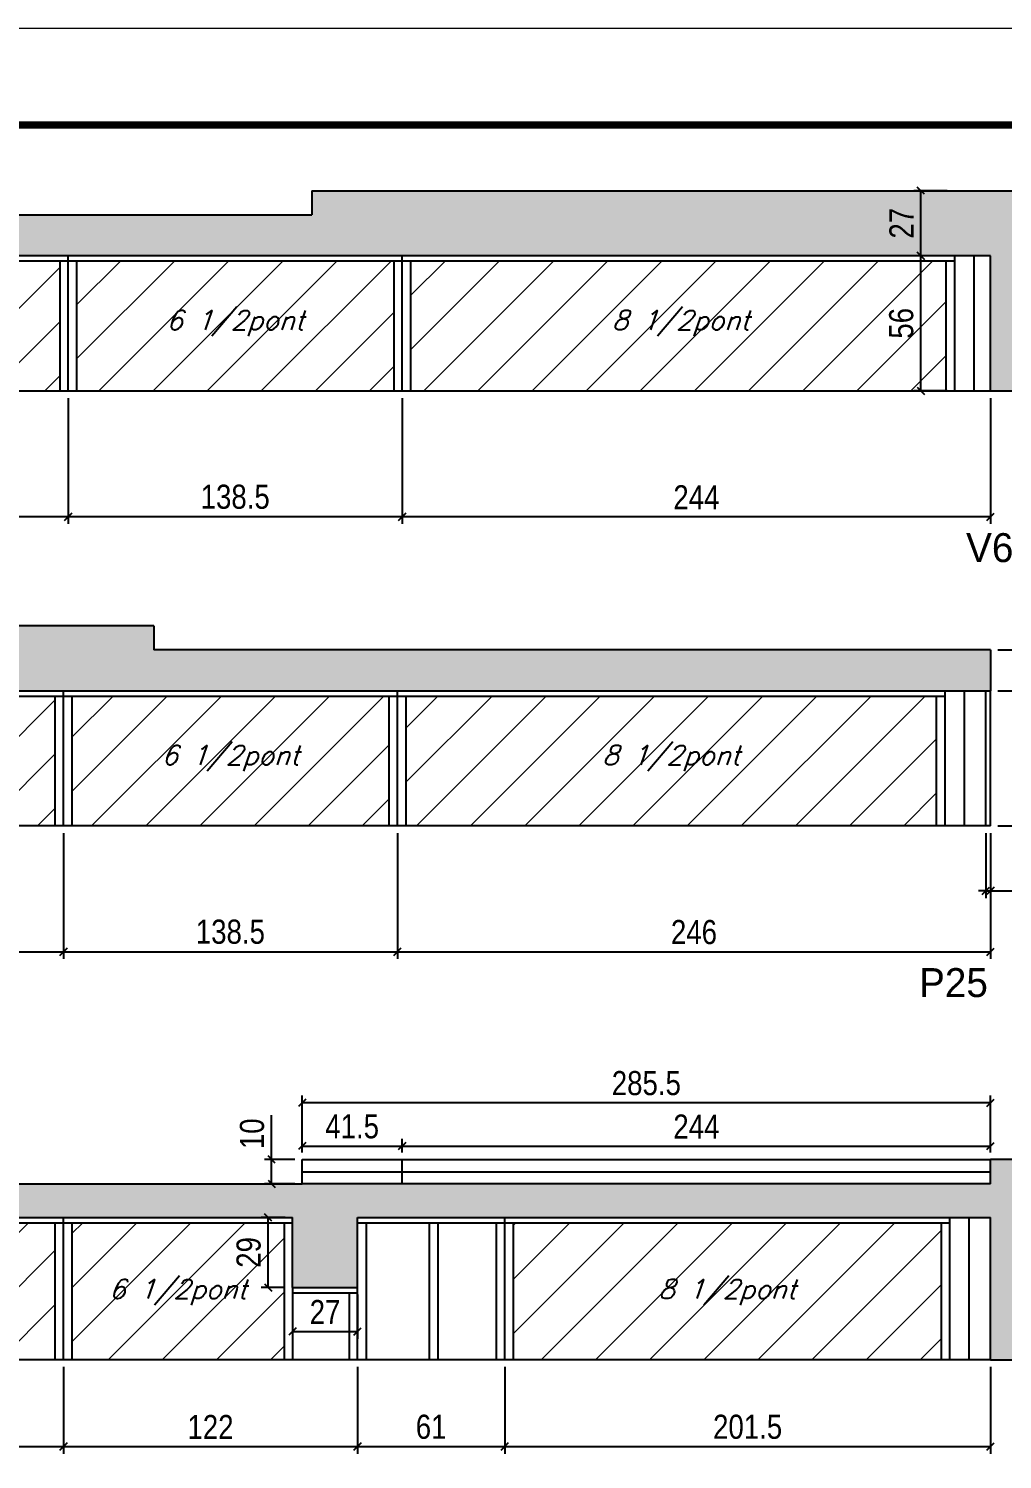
# Model space of a CAD drawing. Extents: x 13154 to 22413, y 1253 to 30260.
# Drawn here: x 17037 to 17441, y 22384 to 22978 of the extents above; entities that cross this region are included whole.
import ezdxf

# ---------------------------------------------------------------- set-up
doc = ezdxf.new("R2010")
doc.units = 0
doc.linetypes.add('DASHED', pattern=[0.75, 0.5, -0.25])
for name, color, linetype in [('5', 5, 'Continuous'), ('COTA', 241, 'Continuous'), ('Painéis', 200, 'Continuous'), ('SARR_2.2x10', 60, 'Continuous'), ('SARR_2.2x7', 40, 'Continuous'), ('SARR_3.5x7', 81, 'Continuous'), ('texto', 7, 'Continuous')]:
    doc.layers.add(name, color=color, linetype=linetype)
for name, color, linetype, lineweight in [('Folhas', 255, 'Continuous', 9), ('Hachura', 251, 'Continuous', 9), ('SARRAFO DE PRESSAO', 251, 'DASHED', 9)]:
    doc.layers.add(name, color=color, linetype=linetype, lineweight=lineweight)
doc.styles.add('COTA TECNICA', font='techl___.ttf', dxfattribs={"height": 10})
doc.styles.add('Romans', font='romans.shx')
doc.styles.add('ROMAS860', font='ROMAS860.SHX')
doc.dimstyles.new('PAINEL', dxfattribs={"dimtxt": 10, "dimasz": 3, "dimexe": 3, "dimexo": 3, "dimgap": 3, "dimtad": 1, "dimdec": 1, "dimzin": 12, "dimdsep": 46, "dimtxsty": 'COTA TECNICA', "dimblk1": 'OBLIQUE', "dimblk2": 'OBLIQUE', "dimsah": 1, "dimcen": 0.9, "dimclrd": 4, "dimclre": 4, "dimclrt": 240, "dimadec": 1, "dimazin": 3, "dimtfac": 1, "dimtdec": 1, "dimtmove": 0, "dimatfit": 3, "dimfxl": 1, "dimtolj": 1, "dimtzin": 12, "dimarcsym": 0})

# ---------------------------------------------------------------- blocks, each defined once
blk = doc.blocks.new('9999999999')
at = {"layer": 'Folhas'}
blk.add_lwpolyline([(98138.98, 34190.21), (99623.98, 34190.21), (99623.98, 35240.21), (98138.98, 35240.21)], close=True, dxfattribs=at)
at = {"layer": 'Folhas', "color": 30, "const_width": 3}
blk.add_lwpolyline([(98213.98, 34230.21), (99583.98, 34230.21), (99583.98, 35200.21), (98213.98, 35200.21)], close=True, dxfattribs=at)
blk = doc.blocks.new('_Oblique')
at = {"color": 0, "linetype": 'ByBlock', "lineweight": -2}
blk.add_line((-0.5, -0.5), (0.5, 0.5), dxfattribs=at)
blk = doc.blocks.new('*D636')
at = {"layer": 'COTA', "color": 4, "linetype": 'ByBlock', "lineweight": -2, "transparency": 16777216}
for p, q in [((16807.58, 22824.5), (16807.58, 22772.26)), ((17053.58, 22824.5), (17053.58, 22772.26)), ((17053.58, 22775.26), (16807.58, 22775.26))]:
    blk.add_line(p, q, dxfattribs=at)
at = {"layer": 'Defpoints', "color": 0, "linetype": 'ByBlock', "transparency": 16777216}
for p in [(16807.58, 22827.5), (17053.58, 22827.5), (16807.58, 22775.26)]:
    blk.add_point(p, dxfattribs=at)
at = {"layer": 'COTA', "color": 4, "linetype": 'ByBlock', "lineweight": -2, "transparency": 16777216, "xscale": 3, "yscale": 3, "zscale": 3, "rotation": 180}
blk.add_blockref('_Oblique', (16807.58, 22775.26), dxfattribs=at)
at = {"layer": 'COTA', "color": 4, "linetype": 'ByBlock', "lineweight": -2, "transparency": 16777216, "xscale": 3, "yscale": 3, "zscale": 3}
blk.add_blockref('_Oblique', (17053.58, 22775.26), dxfattribs=at)
at = {"layer": 'COTA', "color": 240, "linetype": 'ByBlock', "transparency": 16777216, "insert": (16930.58, 22783.36), "char_height": 10, "attachment_point": 5, "style": 'COTA TECNICA'}
blk.add_mtext('\\A1;246', dxfattribs=at)
blk = doc.blocks.new('*D638')
at = {"layer": 'COTA', "color": 4, "lineweight": -2, "transparency": 16777216}
for p, q in [((17192.08, 22824.5), (17192.08, 22772.26)), ((17436.08, 22824.5), (17436.08, 22772.26)), ((17436.08, 22775.26), (17192.08, 22775.26))]:
    blk.add_line(p, q, dxfattribs=at)
at = {"layer": 'Defpoints', "color": 0, "transparency": 16777216}
for p in [(17192.08, 22827.5), (17436.08, 22827.5), (17192.08, 22775.26)]:
    blk.add_point(p, dxfattribs=at)
at = {"layer": 'COTA', "color": 4, "lineweight": -2, "transparency": 16777216, "xscale": 3, "yscale": 3, "zscale": 3, "rotation": 180}
blk.add_blockref('_Oblique', (17192.08, 22775.26), dxfattribs=at)
at = {"layer": 'COTA', "color": 4, "lineweight": -2, "transparency": 16777216, "xscale": 3, "yscale": 3, "zscale": 3}
blk.add_blockref('_Oblique', (17436.08, 22775.26), dxfattribs=at)
at = {"layer": 'COTA', "color": 240, "transparency": 16777216, "insert": (17314.08, 22783.33), "char_height": 10, "attachment_point": 5, "style": 'COTA TECNICA'}
blk.add_mtext('\\A1;244', dxfattribs=at)
blk = doc.blocks.new('*D639')
at = {"layer": 'COTA', "color": 4, "lineweight": -2, "transparency": 16777216}
for p, q in [((17053.58, 22824.5), (17053.58, 22772.26)), ((17192.08, 22824.5), (17192.08, 22772.26)), ((17192.08, 22775.26), (17053.58, 22775.26))]:
    blk.add_line(p, q, dxfattribs=at)
at = {"layer": 'Defpoints', "color": 0, "transparency": 16777216}
for p in [(17053.58, 22827.5), (17192.08, 22827.5), (17053.58, 22775.26)]:
    blk.add_point(p, dxfattribs=at)
at = {"layer": 'COTA', "color": 4, "lineweight": -2, "transparency": 16777216, "xscale": 3, "yscale": 3, "zscale": 3, "rotation": 180}
blk.add_blockref('_Oblique', (17053.58, 22775.26), dxfattribs=at)
at = {"layer": 'COTA', "color": 4, "lineweight": -2, "transparency": 16777216, "xscale": 3, "yscale": 3, "zscale": 3}
blk.add_blockref('_Oblique', (17192.08, 22775.26), dxfattribs=at)
at = {"layer": 'COTA', "color": 240, "transparency": 16777216, "insert": (17122.83, 22783.5), "char_height": 10, "attachment_point": 5, "style": 'COTA TECNICA'}
blk.add_mtext('\\A1;138.5', dxfattribs=at)
blk = doc.blocks.new('*D946')
at = {"layer": 'COTA', "color": 4, "lineweight": -2, "transparency": 16777216}
for p, q in [((17418.08, 22883.5), (17404.19, 22883.5)), ((17407.19, 22827.5), (17407.19, 22883.5)), ((17418.08, 22827.5), (17404.19, 22827.5))]:
    blk.add_line(p, q, dxfattribs=at)
at = {"layer": 'Defpoints', "color": 0, "transparency": 16777216}
for p in [(17407.19, 22883.5), (17421.08, 22883.5), (17421.08, 22827.5)]:
    blk.add_point(p, dxfattribs=at)
at = {"layer": 'COTA', "color": 4, "lineweight": -2, "transparency": 16777216, "xscale": 3, "yscale": 3, "zscale": 3}
for p, rotation in [((17407.19, 22883.5), 90), ((17407.19, 22827.5), 270)]:
    blk.add_blockref('_Oblique', p, dxfattribs=dict(at, rotation=rotation))
at = {"layer": 'COTA', "color": 240, "transparency": 16777216, "insert": (17399.08, 22855.5), "char_height": 10, "attachment_point": 5, "rotation": 90, "style": 'COTA TECNICA'}
blk.add_mtext('\\A1;56', dxfattribs=at)
blk = doc.blocks.new('*D947')
at = {"layer": 'COTA', "color": 4, "lineweight": -2, "transparency": 16777216}
for p, q in [((17418.08, 22910.5), (17404.19, 22910.5)), ((17407.19, 22883.5), (17407.19, 22910.5)), ((17418.08, 22883.5), (17404.19, 22883.5))]:
    blk.add_line(p, q, dxfattribs=at)
at = {"layer": 'Defpoints', "color": 0, "transparency": 16777216}
for p in [(17407.19, 22910.5), (17421.08, 22910.5), (17421.08, 22883.5)]:
    blk.add_point(p, dxfattribs=at)
at = {"layer": 'COTA', "color": 4, "lineweight": -2, "transparency": 16777216, "xscale": 3, "yscale": 3, "zscale": 3}
for p, rotation in [((17407.19, 22910.5), 90), ((17407.19, 22883.5), 270)]:
    blk.add_blockref('_Oblique', p, dxfattribs=dict(at, rotation=rotation))
at = {"layer": 'COTA', "color": 240, "transparency": 16777216, "insert": (17399.12, 22897), "char_height": 10, "attachment_point": 5, "rotation": 90, "style": 'COTA TECNICA'}
blk.add_mtext('\\A1;27', dxfattribs=at)
blk = doc.blocks.new('*D948')
at = {"layer": 'COTA', "color": 4, "linetype": 'ByBlock', "lineweight": -2, "transparency": 16777216}
for p, q in [((17190.08, 22644.08), (17190.08, 22591.85)), ((17436.08, 22644.08), (17436.08, 22591.85)), ((17190.08, 22594.85), (17436.08, 22594.85))]:
    blk.add_line(p, q, dxfattribs=at)
at = {"layer": 'Defpoints', "color": 0, "linetype": 'ByBlock', "transparency": 16777216}
for p in [(17190.08, 22647.08), (17436.08, 22647.08), (17436.08, 22594.85)]:
    blk.add_point(p, dxfattribs=at)
at = {"layer": 'COTA', "color": 4, "linetype": 'ByBlock', "lineweight": -2, "transparency": 16777216, "xscale": 3, "yscale": 3, "zscale": 3, "rotation": 180}
blk.add_blockref('_Oblique', (17190.08, 22594.85), dxfattribs=at)
at = {"layer": 'COTA', "color": 4, "linetype": 'ByBlock', "lineweight": -2, "transparency": 16777216, "xscale": 3, "yscale": 3, "zscale": 3}
blk.add_blockref('_Oblique', (17436.08, 22594.85), dxfattribs=at)
at = {"layer": 'COTA', "color": 240, "linetype": 'ByBlock', "transparency": 16777216, "insert": (17313.08, 22602.95), "char_height": 10, "attachment_point": 5, "style": 'COTA TECNICA'}
blk.add_mtext('\\A1;246', dxfattribs=at)
blk = doc.blocks.new('*D949')
at = {"layer": 'COTA', "color": 4, "lineweight": -2, "transparency": 16777216}
for p, q in [((17434.08, 22644.08), (17434.08, 22617.09)), ((17436.08, 22644.08), (17436.08, 22617.09)), ((17434.08, 22620.09), (17431.08, 22620.09)), ((17434.08, 22620.09), (17436.08, 22620.09)), ((17436.08, 22620.09), (17454.2, 22620.09))]:
    blk.add_line(p, q, dxfattribs=at)
at = {"layer": 'Defpoints', "color": 0, "transparency": 16777216}
for p in [(17434.08, 22647.08), (17436.08, 22647.08), (17436.08, 22620.09)]:
    blk.add_point(p, dxfattribs=at)
at = {"layer": 'COTA', "color": 4, "lineweight": -2, "transparency": 16777216, "xscale": 3, "yscale": 3, "zscale": 3}
blk.add_blockref('_Oblique', (17434.08, 22620.09), dxfattribs=at)
at = {"layer": 'COTA', "color": 4, "lineweight": -2, "transparency": 16777216, "xscale": 3, "yscale": 3, "zscale": 3, "rotation": 180}
blk.add_blockref('_Oblique', (17436.08, 22620.09), dxfattribs=at)
at = {"layer": 'COTA', "color": 240, "transparency": 16777216, "insert": (17448.14, 22628.09), "char_height": 10, "attachment_point": 5, "style": 'COTA TECNICA'}
blk.add_mtext('\\A1;2', dxfattribs=at)
blk = doc.blocks.new('*D950')
at = {"layer": 'COTA', "color": 4, "lineweight": -2, "transparency": 16777216}
for p, q in [((16807.58, 22644.08), (16807.58, 22591.85)), ((17051.58, 22644.08), (17051.58, 22591.85)), ((16807.58, 22594.85), (17051.58, 22594.85))]:
    blk.add_line(p, q, dxfattribs=at)
at = {"layer": 'Defpoints', "color": 0, "transparency": 16777216}
for p in [(16807.58, 22647.08), (17051.58, 22647.08), (17051.58, 22594.85)]:
    blk.add_point(p, dxfattribs=at)
at = {"layer": 'COTA', "color": 4, "lineweight": -2, "transparency": 16777216, "xscale": 3, "yscale": 3, "zscale": 3, "rotation": 180}
blk.add_blockref('_Oblique', (16807.58, 22594.85), dxfattribs=at)
at = {"layer": 'COTA', "color": 4, "lineweight": -2, "transparency": 16777216, "xscale": 3, "yscale": 3, "zscale": 3}
blk.add_blockref('_Oblique', (17051.58, 22594.85), dxfattribs=at)
at = {"layer": 'COTA', "color": 240, "transparency": 16777216, "insert": (16929.58, 22602.92), "char_height": 10, "attachment_point": 5, "style": 'COTA TECNICA'}
blk.add_mtext('\\A1;244', dxfattribs=at)
blk = doc.blocks.new('*D951')
at = {"layer": 'COTA', "color": 4, "lineweight": -2, "transparency": 16777216}
for p, q in [((17051.58, 22644.08), (17051.58, 22591.85)), ((17190.08, 22644.08), (17190.08, 22591.85)), ((17051.58, 22594.85), (17190.08, 22594.85))]:
    blk.add_line(p, q, dxfattribs=at)
at = {"layer": 'Defpoints', "color": 0, "transparency": 16777216}
for p in [(17051.58, 22647.08), (17190.08, 22647.08), (17190.08, 22594.85)]:
    blk.add_point(p, dxfattribs=at)
at = {"layer": 'COTA', "color": 4, "lineweight": -2, "transparency": 16777216, "xscale": 3, "yscale": 3, "zscale": 3, "rotation": 180}
blk.add_blockref('_Oblique', (17051.58, 22594.85), dxfattribs=at)
at = {"layer": 'COTA', "color": 4, "lineweight": -2, "transparency": 16777216, "xscale": 3, "yscale": 3, "zscale": 3}
blk.add_blockref('_Oblique', (17190.08, 22594.85), dxfattribs=at)
at = {"layer": 'COTA', "color": 240, "transparency": 16777216, "insert": (17120.83, 22603.09), "char_height": 10, "attachment_point": 5, "style": 'COTA TECNICA'}
blk.add_mtext('\\A1;138.5', dxfattribs=at)
blk = doc.blocks.new('*D954')
at = {"layer": 'COTA', "color": 4, "lineweight": -2, "transparency": 16777216}
for p, q in [((17439.08, 22720.08), (17474.19, 22720.08)), ((17471.19, 22703.08), (17471.19, 22720.08)), ((17439.08, 22703.08), (17474.19, 22703.08))]:
    blk.add_line(p, q, dxfattribs=at)
at = {"layer": 'Defpoints', "color": 0, "transparency": 16777216}
for p in [(17436.08, 22720.08), (17471.19, 22720.08), (17436.08, 22703.08)]:
    blk.add_point(p, dxfattribs=at)
at = {"layer": 'COTA', "color": 4, "lineweight": -2, "transparency": 16777216, "xscale": 3, "yscale": 3, "zscale": 3}
for p, rotation in [((17471.19, 22720.08), 90), ((17471.19, 22703.08), 270)]:
    blk.add_blockref('_Oblique', p, dxfattribs=dict(at, rotation=rotation))
at = {"layer": 'COTA', "color": 240, "transparency": 16777216, "insert": (17463.12, 22711.58), "char_height": 10, "attachment_point": 5, "rotation": 90, "style": 'COTA TECNICA'}
blk.add_mtext('\\A1;17', dxfattribs=at)
blk = doc.blocks.new('*D955')
at = {"layer": 'COTA', "color": 4, "lineweight": -2, "transparency": 16777216}
for p, q in [((17439.08, 22703.08), (17474.19, 22703.08)), ((17471.19, 22703.08), (17471.19, 22647.08)), ((17439.08, 22647.08), (17474.19, 22647.08))]:
    blk.add_line(p, q, dxfattribs=at)
at = {"layer": 'Defpoints', "color": 0, "transparency": 16777216}
for p in [(17436.08, 22703.08), (17436.08, 22647.08), (17471.19, 22647.08)]:
    blk.add_point(p, dxfattribs=at)
at = {"layer": 'COTA', "color": 4, "lineweight": -2, "transparency": 16777216, "xscale": 3, "yscale": 3, "zscale": 3}
for p, rotation in [((17471.19, 22703.08), 90), ((17471.19, 22647.08), 270)]:
    blk.add_blockref('_Oblique', p, dxfattribs=dict(at, rotation=rotation))
at = {"layer": 'COTA', "color": 240, "transparency": 16777216, "insert": (17463.08, 22675.08), "char_height": 10, "attachment_point": 5, "rotation": 90, "style": 'COTA TECNICA'}
blk.add_mtext('\\A1;56', dxfattribs=at)
blk = doc.blocks.new('*D956')
at = {"layer": 'COTA', "color": 4, "lineweight": -2, "transparency": 16777216}
for p, q in [((17439.08, 22720.08), (17502.62, 22720.08)), ((17499.62, 22647.08), (17499.62, 22720.08)), ((17439.08, 22647.08), (17502.62, 22647.08))]:
    blk.add_line(p, q, dxfattribs=at)
at = {"layer": 'Defpoints', "color": 0, "transparency": 16777216}
for p in [(17436.08, 22720.08), (17499.62, 22720.08), (17436.08, 22647.08)]:
    blk.add_point(p, dxfattribs=at)
at = {"layer": 'COTA', "color": 4, "lineweight": -2, "transparency": 16777216, "xscale": 3, "yscale": 3, "zscale": 3}
for p, rotation in [((17499.62, 22720.08), 90), ((17499.62, 22647.08), 270)]:
    blk.add_blockref('_Oblique', p, dxfattribs=dict(at, rotation=rotation))
at = {"layer": 'COTA', "color": 240, "transparency": 16777216, "insert": (17491.4, 22683.58), "char_height": 10, "attachment_point": 5, "rotation": 90, "style": 'COTA TECNICA'}
blk.add_mtext('\\A1;73', dxfattribs=at)
blk = doc.blocks.new('*D961')
at = {"layer": 'COTA', "color": 4, "linetype": 'ByBlock', "lineweight": -2, "transparency": 16777216}
for p, q in [((17234.58, 22422.63), (17234.58, 22386.66)), ((17436.08, 22422.63), (17436.08, 22386.66)), ((17234.58, 22389.66), (17436.08, 22389.66))]:
    blk.add_line(p, q, dxfattribs=at)
at = {"layer": 'Defpoints', "color": 0, "linetype": 'ByBlock', "transparency": 16777216}
for p in [(17234.58, 22425.63), (17436.08, 22425.63), (17436.08, 22389.66)]:
    blk.add_point(p, dxfattribs=at)
at = {"layer": 'COTA', "color": 4, "linetype": 'ByBlock', "lineweight": -2, "transparency": 16777216, "xscale": 3, "yscale": 3, "zscale": 3, "rotation": 180}
blk.add_blockref('_Oblique', (17234.58, 22389.66), dxfattribs=at)
at = {"layer": 'COTA', "color": 4, "linetype": 'ByBlock', "lineweight": -2, "transparency": 16777216, "xscale": 3, "yscale": 3, "zscale": 3}
blk.add_blockref('_Oblique', (17436.08, 22389.66), dxfattribs=at)
at = {"layer": 'COTA', "color": 240, "linetype": 'ByBlock', "transparency": 16777216, "insert": (17335.33, 22397.76), "char_height": 10, "attachment_point": 5, "style": 'COTA TECNICA'}
blk.add_mtext('\\A1;201.5', dxfattribs=at)
blk = doc.blocks.new('*D963')
at = {"layer": 'COTA', "color": 4, "lineweight": -2, "transparency": 16777216}
for p, q in [((16807.58, 22422.63), (16807.58, 22386.66)), ((17051.58, 22422.63), (17051.58, 22386.66)), ((16807.58, 22389.66), (17051.58, 22389.66))]:
    blk.add_line(p, q, dxfattribs=at)
at = {"layer": 'Defpoints', "color": 0, "transparency": 16777216}
for p in [(16807.58, 22425.63), (17051.58, 22425.63), (17051.58, 22389.66)]:
    blk.add_point(p, dxfattribs=at)
at = {"layer": 'COTA', "color": 4, "lineweight": -2, "transparency": 16777216, "xscale": 3, "yscale": 3, "zscale": 3, "rotation": 180}
blk.add_blockref('_Oblique', (16807.58, 22389.66), dxfattribs=at)
at = {"layer": 'COTA', "color": 4, "lineweight": -2, "transparency": 16777216, "xscale": 3, "yscale": 3, "zscale": 3}
blk.add_blockref('_Oblique', (17051.58, 22389.66), dxfattribs=at)
at = {"layer": 'COTA', "color": 240, "transparency": 16777216, "insert": (16929.58, 22397.73), "char_height": 10, "attachment_point": 5, "style": 'COTA TECNICA'}
blk.add_mtext('\\A1;244', dxfattribs=at)
blk = doc.blocks.new('*D964')
at = {"layer": 'COTA', "color": 4, "lineweight": -2, "transparency": 16777216}
for p, q in [((17051.58, 22422.63), (17051.58, 22386.66)), ((17173.58, 22422.63), (17173.58, 22386.66)), ((17051.58, 22389.66), (17173.58, 22389.66))]:
    blk.add_line(p, q, dxfattribs=at)
at = {"layer": 'Defpoints', "color": 0, "transparency": 16777216}
for p in [(17051.58, 22425.63), (17173.58, 22425.63), (17173.58, 22389.66)]:
    blk.add_point(p, dxfattribs=at)
at = {"layer": 'COTA', "color": 4, "lineweight": -2, "transparency": 16777216, "xscale": 3, "yscale": 3, "zscale": 3, "rotation": 180}
blk.add_blockref('_Oblique', (17051.58, 22389.66), dxfattribs=at)
at = {"layer": 'COTA', "color": 4, "lineweight": -2, "transparency": 16777216, "xscale": 3, "yscale": 3, "zscale": 3}
blk.add_blockref('_Oblique', (17173.58, 22389.66), dxfattribs=at)
at = {"layer": 'COTA', "color": 240, "transparency": 16777216, "insert": (17112.58, 22397.71), "char_height": 10, "attachment_point": 5, "style": 'COTA TECNICA'}
blk.add_mtext('\\A1;122', dxfattribs=at)
blk = doc.blocks.new('*D966')
at = {"layer": 'COTA', "color": 4, "lineweight": -2, "transparency": 16777216}
for p, q in [((17173.58, 22422.63), (17173.58, 22386.66)), ((17234.58, 22422.63), (17234.58, 22386.66)), ((17173.58, 22389.66), (17234.58, 22389.66))]:
    blk.add_line(p, q, dxfattribs=at)
at = {"layer": 'Defpoints', "color": 0, "transparency": 16777216}
for p in [(17173.58, 22425.63), (17234.58, 22425.63), (17234.58, 22389.66)]:
    blk.add_point(p, dxfattribs=at)
at = {"layer": 'COTA', "color": 4, "lineweight": -2, "transparency": 16777216, "xscale": 3, "yscale": 3, "zscale": 3, "rotation": 180}
blk.add_blockref('_Oblique', (17173.58, 22389.66), dxfattribs=at)
at = {"layer": 'COTA', "color": 4, "lineweight": -2, "transparency": 16777216, "xscale": 3, "yscale": 3, "zscale": 3}
blk.add_blockref('_Oblique', (17234.58, 22389.66), dxfattribs=at)
at = {"layer": 'COTA', "color": 240, "transparency": 16777216, "insert": (17204.08, 22397.76), "char_height": 10, "attachment_point": 5, "style": 'COTA TECNICA'}
blk.add_mtext('\\A1;61', dxfattribs=at)
blk = doc.blocks.new('*D967')
at = {"layer": 'COTA', "color": 4, "lineweight": -2, "transparency": 16777216}
for p, q in [((17150.58, 22511.63), (17150.58, 22535.17)), ((17436.08, 22511.63), (17436.08, 22535.17)), ((17436.08, 22532.17), (17150.58, 22532.17))]:
    blk.add_line(p, q, dxfattribs=at)
at = {"layer": 'Defpoints', "color": 0, "transparency": 16777216}
for p in [(17150.58, 22532.17), (17150.58, 22508.63), (17436.08, 22508.63)]:
    blk.add_point(p, dxfattribs=at)
at = {"layer": 'COTA', "color": 4, "lineweight": -2, "transparency": 16777216, "xscale": 3, "yscale": 3, "zscale": 3, "rotation": 180}
blk.add_blockref('_Oblique', (17150.58, 22532.17), dxfattribs=at)
at = {"layer": 'COTA', "color": 4, "lineweight": -2, "transparency": 16777216, "xscale": 3, "yscale": 3, "zscale": 3}
blk.add_blockref('_Oblique', (17436.08, 22532.17), dxfattribs=at)
at = {"layer": 'COTA', "color": 240, "transparency": 16777216, "insert": (17293.33, 22540.3), "char_height": 10, "attachment_point": 5, "style": 'COTA TECNICA'}
blk.add_mtext('\\A1;285.5', dxfattribs=at)
blk = doc.blocks.new('*D968')
at = {"layer": 'COTA', "color": 4, "lineweight": -2, "transparency": 16777216}
for p, q in [((17150.58, 22511.63), (17150.58, 22517.27)), ((17192.08, 22511.63), (17192.08, 22517.27)), ((17150.58, 22514.27), (17192.08, 22514.27))]:
    blk.add_line(p, q, dxfattribs=at)
at = {"layer": 'Defpoints', "color": 0, "transparency": 16777216}
for p in [(17192.08, 22514.27), (17150.58, 22508.63), (17192.08, 22508.63)]:
    blk.add_point(p, dxfattribs=at)
at = {"layer": 'COTA', "color": 4, "lineweight": -2, "transparency": 16777216, "xscale": 3, "yscale": 3, "zscale": 3, "rotation": 180}
blk.add_blockref('_Oblique', (17150.58, 22514.27), dxfattribs=at)
at = {"layer": 'COTA', "color": 4, "lineweight": -2, "transparency": 16777216, "xscale": 3, "yscale": 3, "zscale": 3}
blk.add_blockref('_Oblique', (17192.08, 22514.27), dxfattribs=at)
at = {"layer": 'COTA', "color": 240, "transparency": 16777216, "insert": (17171.33, 22522.38), "char_height": 10, "attachment_point": 5, "style": 'COTA TECNICA'}
blk.add_mtext('\\A1;41.5', dxfattribs=at)
blk = doc.blocks.new('*D969')
at = {"layer": 'COTA', "color": 4, "lineweight": -2, "transparency": 16777216}
for p, q in [((17192.08, 22511.63), (17192.08, 22517.27)), ((17436.08, 22511.63), (17436.08, 22517.27)), ((17192.08, 22514.27), (17436.08, 22514.27))]:
    blk.add_line(p, q, dxfattribs=at)
at = {"layer": 'Defpoints', "color": 0, "transparency": 16777216}
for p in [(17436.08, 22514.27), (17192.08, 22508.63), (17436.08, 22508.63)]:
    blk.add_point(p, dxfattribs=at)
at = {"layer": 'COTA', "color": 4, "lineweight": -2, "transparency": 16777216, "xscale": 3, "yscale": 3, "zscale": 3, "rotation": 180}
blk.add_blockref('_Oblique', (17192.08, 22514.27), dxfattribs=at)
at = {"layer": 'COTA', "color": 4, "lineweight": -2, "transparency": 16777216, "xscale": 3, "yscale": 3, "zscale": 3}
blk.add_blockref('_Oblique', (17436.08, 22514.27), dxfattribs=at)
at = {"layer": 'COTA', "color": 240, "transparency": 16777216, "insert": (17314.08, 22522.34), "char_height": 10, "attachment_point": 5, "style": 'COTA TECNICA'}
blk.add_mtext('\\A1;244', dxfattribs=at)
blk = doc.blocks.new('*D970')
at = {"layer": 'COTA', "color": 4, "lineweight": -2, "transparency": 16777216}
for p, q in [((17143.58, 22484.63), (17133.53, 22484.63)), ((17136.53, 22455.63), (17136.53, 22484.63)), ((17143.58, 22455.63), (17133.53, 22455.63))]:
    blk.add_line(p, q, dxfattribs=at)
at = {"layer": 'Defpoints', "color": 0, "transparency": 16777216}
for p in [(17136.53, 22484.63), (17146.58, 22484.63), (17146.58, 22455.63)]:
    blk.add_point(p, dxfattribs=at)
at = {"layer": 'COTA', "color": 4, "lineweight": -2, "transparency": 16777216, "xscale": 3, "yscale": 3, "zscale": 3}
for p, rotation in [((17136.53, 22484.63), 90), ((17136.53, 22455.63), 270)]:
    blk.add_blockref('_Oblique', p, dxfattribs=dict(at, rotation=rotation))
at = {"layer": 'COTA', "color": 240, "transparency": 16777216, "insert": (17128.44, 22470.13), "char_height": 10, "attachment_point": 5, "rotation": 90, "style": 'COTA TECNICA'}
blk.add_mtext('\\A1;29', dxfattribs=at)
blk = doc.blocks.new('*D971')
at = {"layer": 'COTA', "color": 4, "lineweight": -2, "transparency": 16777216}
for p, q in [((17146.58, 22452.63), (17146.58, 22434.34)), ((17173.58, 22452.63), (17173.58, 22434.34)), ((17146.58, 22437.34), (17173.58, 22437.34))]:
    blk.add_line(p, q, dxfattribs=at)
at = {"layer": 'Defpoints', "color": 0, "transparency": 16777216}
for p in [(17146.58, 22455.63), (17173.58, 22455.63), (17173.58, 22437.34)]:
    blk.add_point(p, dxfattribs=at)
at = {"layer": 'COTA', "color": 4, "lineweight": -2, "transparency": 16777216, "xscale": 3, "yscale": 3, "zscale": 3, "rotation": 180}
blk.add_blockref('_Oblique', (17146.58, 22437.34), dxfattribs=at)
at = {"layer": 'COTA', "color": 4, "lineweight": -2, "transparency": 16777216, "xscale": 3, "yscale": 3, "zscale": 3}
blk.add_blockref('_Oblique', (17173.58, 22437.34), dxfattribs=at)
at = {"layer": 'COTA', "color": 240, "transparency": 16777216, "insert": (17160.08, 22445.41), "char_height": 10, "attachment_point": 5, "style": 'COTA TECNICA'}
blk.add_mtext('\\A1;27', dxfattribs=at)
blk = doc.blocks.new('*D980')
at = {"layer": 'COTA', "color": 4, "lineweight": -2, "transparency": 16777216}
for p, q in [((17137.95, 22508.63), (17137.95, 22527.06)), ((17147.58, 22508.63), (17134.95, 22508.63)), ((17137.95, 22498.63), (17137.95, 22508.63)), ((17147.58, 22498.63), (17134.95, 22498.63))]:
    blk.add_line(p, q, dxfattribs=at)
at = {"layer": 'Defpoints', "color": 0, "transparency": 16777216}
for p in [(17137.95, 22508.63), (17150.58, 22508.63), (17150.58, 22498.63)]:
    blk.add_point(p, dxfattribs=at)
at = {"layer": 'COTA', "color": 4, "lineweight": -2, "transparency": 16777216, "xscale": 3, "yscale": 3, "zscale": 3}
for p, rotation in [((17137.95, 22508.63), 90), ((17137.95, 22498.63), 270)]:
    blk.add_blockref('_Oblique', p, dxfattribs=dict(at, rotation=rotation))
at = {"layer": 'COTA', "color": 240, "transparency": 16777216, "insert": (17129.85, 22519.35), "char_height": 10, "attachment_point": 5, "rotation": 90, "style": 'COTA TECNICA'}
blk.add_mtext('\\A1;10', dxfattribs=at)

msp = doc.modelspace()

# ---------------------------------------------------------------- hatches: boundary and pattern name
at = {"layer": 'COTA'}
h = msp.add_hatch(dxfattribs=at)
h.set_pattern_fill('AR-CONC', color=256, scale=0.03)
h.set_pattern_definition([(50, (0, 13.8262), (5.4655401, -0.4781726), [0.5715, -6.2865]), (355, (0, 13.826), (-1.0573026, 5.7317054), [0.4572, -5.0292175]), (100.451445, (0.4555, 13.7864), (4.4082374, 5.2535326), [0.4857003, -5.3427073]), (46.1842, (0, 15.35), (8.1323712, -1.2612698), [0.85725, -9.42975]), (96.635558, (0.678, 15.245), (7.122124, 7.4227837), [0.7285507, -8.0140682]), (351.18415, (0, 15.35), (7.122124, 7.4227837), [0.685799, -7.543792]), (21, (0.762, 14.9692), (4.54843174, -3.06795595), [0.5715, -6.2865]), (326, (0.762, 14.969), (1.8540609, 5.525639), [0.4572, -5.0292]), (71.451445, (1.141, 14.7136), (6.4024926, 2.4576831), [0.4857003, -5.3426981]), (37.5, (0, 13.8262), (0.0926581, 2.53665117), [0, -4.96824, 0, -5.1054, 0, -5.04825]), (7.5, (0, 13.8262), (2.00458988, 3.00541724), [0, -2.91084, 0, -4.85394, 0, -1.92405]), (327.5, (-1.6993, 13.8262), (4.06771786, -0.17186232), [0, -1.905, 0, -5.9436, 0, -7.8867]), (317.5, (-2.4613, 13.8262), (4.44387544, 0.76279473), [0, -2.4765, 0, -3.94716, 0, -5.6007])])
h.paths.add_polyline_path([(17466.08, 22896.5), (17624.08, 22896.5), (17624.08, 22910.5), (17154.58, 22910.5), (17154.58, 22900.5), (16807.58, 22900.5), (16807.58, 22883.5), (17436.08, 22883.5), (17436.08, 22827.5), (17466.08, 22827.5)])
h = msp.add_hatch(dxfattribs=at)
h.set_pattern_fill('AR-CONC', color=256, scale=0.03)
h.set_pattern_definition([(50, (0, 38.486), (5.4655401, -0.4781726), [0.5715, -6.2865]), (355, (0, 38.486), (-1.0573026, 5.7317054), [0.4572, -5.0292175]), (100.451445, (0.4555, 38.4464), (4.4082374, 5.2535326), [0.4857003, -5.3427073]), (46.1842, (0, 40.01), (8.1323712, -1.2612698), [0.85725, -9.42975]), (96.635558, (0.678, 39.905), (7.122124, 7.4227837), [0.7285507, -8.0140682]), (351.18415, (0, 40.01), (7.122124, 7.4227837), [0.685799, -7.543792]), (21, (0.762, 39.629), (4.54843174, -3.06795595), [0.5715, -6.2865]), (326, (0.762, 39.629), (1.8540609, 5.525639), [0.4572, -5.0292]), (71.451445, (1.141, 39.3735), (6.4024926, 2.4576831), [0.4857003, -5.3426981]), (37.5, (0, 38.4862), (0.0926581, 2.53665117), [0, -4.96824, 0, -5.1054, 0, -5.04825]), (7.5, (0, 38.4862), (2.00458988, 3.00541724), [0, -2.91084, 0, -4.85394, 0, -1.92405]), (327.5, (-1.6993, 38.4862), (4.06771786, -0.17186232), [0, -1.905, 0, -5.9436, 0, -7.8867]), (317.5, (-2.4613, 38.4862), (4.44387544, 0.76279473), [0, -2.4765, 0, -3.94716, 0, -5.6007])])
h.paths.add_polyline_path([(17436.08, 22703.08), (17436.08, 22720.08), (17089.08, 22720.08), (17089.08, 22730.08), (16807.58, 22730.08), (16807.58, 22703.08)])
h = msp.add_hatch(dxfattribs=at)
h.set_pattern_fill('AR-CONC', color=256, scale=0.03)
h.set_pattern_definition([(50, (0, 26.2434), (5.4655401, -0.4781726), [0.5715, -6.2865]), (355, (0, 26.2434), (-1.0573026, 5.7317054), [0.4572, -5.0292175]), (100.451445, (0.4555, 26.2036), (4.4082374, 5.2535326), [0.4857003, -5.3427073]), (46.1842, (0, 27.7674), (8.1323712, -1.2612698), [0.85725, -9.42975]), (96.635558, (0.678, 27.662), (7.122124, 7.4227837), [0.7285507, -8.0140682]), (351.18415, (0, 27.767), (7.122124, 7.4227837), [0.685799, -7.543792]), (21, (0.762, 27.3864), (4.54843174, -3.06795595), [0.5715, -6.2865]), (326, (0.762, 27.3864), (1.8540609, 5.525639), [0.4572, -5.0292]), (71.451445, (1.141, 27.131), (6.4024926, 2.4576831), [0.4857003, -5.3426981]), (37.5, (0, 26.2434), (0.0926581, 2.53665117), [0, -4.96824, 0, -5.1054, 0, -5.04825]), (7.5, (0, 26.2434), (2.00458988, 3.00541724), [0, -2.91084, 0, -4.85394, 0, -1.92405]), (327.5, (-1.6993, 26.2434), (4.06771786, -0.17186232), [0, -1.905, 0, -5.9436, 0, -7.8867]), (317.5, (-2.4613, 26.2434), (4.44387544, 0.76279473), [0, -2.4765, 0, -3.94716, 0, -5.6007])])
h.paths.add_polyline_path([(17436.08, 22425.63), (17466.08, 22425.63), (17466.08, 22508.63), (17436.08, 22508.63), (17436.08, 22498.63), (17150.58, 22498.63), (16807.58, 22498.63), (16807.58, 22484.63), (17146.58, 22484.63), (17146.58, 22455.63), (17173.58, 22455.63), (17173.58, 22484.63), (17436.08, 22484.63)])
at = {"layer": 'Hachura', "linetype": 'ByBlock'}
h = msp.add_hatch(dxfattribs=at)
h.set_pattern_fill('ANSI31', color=256, scale=5)
h.set_pattern_definition([(45, (0, 13.826), (-11.22532, 11.22532), [])])
h.paths.add_polyline_path([(17050.08, 22827.5), (17050.08, 22881.3), (16830.08, 22881.3), (16830.08, 22827.5)])
h.paths.add_polyline_path([(17188.58, 22827.5), (17188.58, 22881.3), (17057.08, 22881.3), (17057.08, 22827.5)])
h.paths.add_polyline_path([(17417.58, 22827.5), (17417.58, 22881.3), (17195.58, 22881.3), (17195.58, 22827.5)])
h = msp.add_hatch(dxfattribs=at)
h.set_pattern_fill('ANSI31', color=256, scale=5)
h.set_pattern_definition([(45, (0, 38.486), (-11.22532, 11.22532), [])])
h.paths.add_polyline_path([(17048.08, 22647.08), (17048.08, 22700.88), (16826.08, 22700.88), (16826.08, 22647.08)])
h.paths.add_polyline_path([(17055.08, 22700.88), (17055.08, 22647.08), (17186.58, 22647.08), (17186.58, 22700.88)])
h.paths.add_polyline_path([(17413.58, 22647.08), (17413.58, 22700.88), (17193.58, 22700.88), (17193.58, 22647.08)])
h = msp.add_hatch(dxfattribs=at)
h.set_pattern_fill('ANSI31', color=256, scale=5)
h.set_pattern_definition([(45, (0, -10.22), (-11.22532, 11.22532), [])])
h.paths.add_polyline_path([(17048.08, 22425.63), (17048.08, 22482.43), (16826.08, 22482.43), (16826.08, 22425.63)])
h.paths.add_polyline_path([(17143.08, 22425.63), (17143.08, 22482.43), (17055.08, 22482.43), (17055.08, 22425.63)])
h.paths.add_polyline_path([(17415.58, 22425.63), (17415.58, 22482.43), (17238.08, 22482.43), (17238.08, 22425.63)])

# ---------------------------------------------------------------- linework, layer by layer
at = {"layer": 'COTA', "linetype": 'ByBlock'}
for p, q in [((17154.58, 22910.5), (17624.08, 22910.5)), ((16807.58, 22900.5), (17154.58, 22900.5)), ((17436.08, 22720.08), (17089.08, 22720.08))]:
    msp.add_line(p, q, dxfattribs=at)
at = {"layer": 'COTA'}
for p, q in [((17154.58, 22910.5), (17154.58, 22900.5)), ((17436.08, 22827.5), (17466.08, 22827.5)), ((17089.08, 22730.08), (16807.58, 22730.08)), ((17089.08, 22730.08), (17089.08, 22720.08)), ((17436.08, 22720.08), (17436.08, 22703.08)), ((17466.08, 22508.63), (17436.08, 22508.63)), ((16807.58, 22498.63), (17150.58, 22498.63)), ((17146.58, 22455.63), (17146.58, 22425.63)), ((17436.08, 22425.63), (17466.08, 22425.63))]:
    msp.add_line(p, q, dxfattribs=at)
at = {"layer": 'Painéis', "linetype": 'Continuous'}
for p, q in [((17436.08, 22883.5), (16807.58, 22883.5)), ((17053.58, 22827.5), (17053.58, 22883.5)), ((17192.08, 22827.5), (17192.08, 22883.5)), ((17436.08, 22827.5), (17436.08, 22883.5)), ((16807.58, 22827.5), (17436.08, 22827.5)), ((16807.58, 22703.08), (17436.08, 22703.08)), ((17051.58, 22647.08), (17051.58, 22703.08)), ((17190.08, 22647.08), (17190.08, 22703.08)), ((17434.08, 22647.08), (17434.08, 22703.08)), ((17436.08, 22647.08), (17436.08, 22703.08)), ((17436.08, 22647.08), (16807.58, 22647.08)), ((17150.58, 22498.63), (17150.58, 22508.63)), ((17150.58, 22508.63), (17436.08, 22508.63)), ((17192.08, 22498.63), (17192.08, 22508.63)), ((17436.08, 22498.63), (17436.08, 22508.63)), ((17436.08, 22498.63), (17150.58, 22498.63)), ((16807.58, 22484.63), (17146.58, 22484.63)), ((17051.58, 22425.63), (17051.58, 22484.63)), ((17146.58, 22455.63), (17146.58, 22484.63)), ((17173.58, 22425.63), (17173.58, 22484.63)), ((17173.58, 22484.63), (17436.08, 22484.63)), ((17234.58, 22425.63), (17234.58, 22484.63)), ((17436.08, 22425.63), (17436.08, 22484.63)), ((17146.58, 22455.63), (17173.58, 22455.63)), ((17436.08, 22425.63), (16807.58, 22425.63))]:
    msp.add_line(p, q, dxfattribs=at)
at = {"layer": 'SARR_2.2x10', "linetype": 'Continuous'}
msp.add_line((17150.58, 22503.63), (17436.08, 22503.63), dxfattribs=at)
at = {"layer": 'SARR_2.2x7', "linetype": 'Continuous'}
for p, q in [((17429.08, 22883.5), (17429.08, 22827.5)), ((17053.58, 22881.3), (16826.58, 22881.3)), ((17192.08, 22881.3), (17053.58, 22881.3)), ((17421.08, 22881.3), (17192.08, 22881.3)), ((16822.58, 22700.88), (17051.58, 22700.88)), ((17051.58, 22700.88), (17190.08, 22700.88)), ((17190.08, 22700.88), (17417.08, 22700.88)), ((17425.08, 22703.08), (17425.08, 22647.08)), ((16822.58, 22482.43), (17051.58, 22482.43)), ((17051.58, 22482.43), (17146.58, 22482.43)), ((17173.58, 22482.43), (17234.58, 22482.43)), ((17234.58, 22482.43), (17419.08, 22482.43)), ((17427.08, 22484.63), (17427.08, 22425.63)), ((17146.58, 22453.43), (17173.58, 22453.43))]:
    msp.add_line(p, q, dxfattribs=at)
at = {"layer": 'SARR_3.5x7'}
for p, q in [((17421.08, 22883.5), (17421.08, 22827.5)), ((17050.08, 22881.3), (17050.08, 22827.5)), ((17057.08, 22881.3), (17057.08, 22827.5)), ((17188.58, 22881.3), (17188.58, 22827.5)), ((17195.58, 22881.3), (17195.58, 22827.5)), ((17417.58, 22881.3), (17417.58, 22827.5)), ((17048.08, 22700.88), (17048.08, 22647.08)), ((17055.08, 22700.88), (17055.08, 22647.08)), ((17186.58, 22700.88), (17186.58, 22647.08)), ((17193.58, 22700.88), (17193.58, 22647.08)), ((17413.58, 22700.88), (17413.58, 22647.08)), ((17417.08, 22703.08), (17417.08, 22647.08)), ((17048.08, 22482.43), (17048.08, 22425.63)), ((17055.08, 22482.43), (17055.08, 22425.63)), ((17143.08, 22482.43), (17143.08, 22425.63)), ((17177.08, 22482.43), (17177.08, 22425.63)), ((17203.41, 22425.63), (17203.41, 22482.43)), ((17206.91, 22482.43), (17206.91, 22425.63)), ((17231.08, 22482.43), (17231.08, 22425.63)), ((17238.08, 22482.43), (17238.08, 22425.63)), ((17415.58, 22482.43), (17415.58, 22425.63)), ((17419.08, 22484.63), (17419.08, 22425.63)), ((17170.08, 22453.43), (17170.08, 22425.63))]:
    msp.add_line(p, q, dxfattribs=at)

# ---------------------------------------------------------------- block references
at = {"layer": 'SARRAFO DE PRESSAO', "color": 6, "linetype": 'ByBlock'}
msp.add_blockref('9999999999', (-81801.1, -12262.48), dxfattribs=at)

# ---------------------------------------------------------------- texts
at = {"layer": '5', "linetype": 'Continuous', "style": 'ROMAS860'}
for s, rotation, p in [('V608', 359.99996, (17425.91, 22756.46)), ('P25', 0.00004, (17406.42, 22576.05))]:
    msp.add_text(s, height=12, rotation=rotation, dxfattribs=at).set_placement(p)
at = {"layer": 'texto', "color": 2, "char_height": 8, "attachment_point": 5, "style": 'Romans'}
for s, insert in [('{\\Q19;\\C256;6 1/2pont}', (17122.83, 22855.5)), ('{\\Q19;\\C256;8 1/2pont}', (17307.58, 22855.5)), ('{\\Q19;\\C256;6 1/2pont}', (17120.83, 22675.08)), ('{\\Q19;\\C256;8 1/2pont}', (17303.58, 22675.08)), ('{\\Q19;\\C256;6 1/2pont}', (17099.08, 22453.63)), ('{\\Q19;\\C256;8 1/2pont}', (17326.83, 22453.63))]:
    msp.add_mtext(s, dxfattribs=dict(at, insert=insert))

# ---------------------------------------------------------------- dimensions: what is measured, and where the dimension line sits
at = {"layer": 'COTA'}
for base, p1, p2, angle, picture, middle in [((17407.19, 22910.5), (17421.08, 22883.5), (17421.08, 22910.5), 90, '*D947', (17399.12, 22897)), ((17407.19, 22883.5), (17421.08, 22827.5), (17421.08, 22883.5), 90, '*D946', (17399.08, 22855.5)), ((17053.58, 22775.26), (17192.08, 22827.5), (17053.58, 22827.5), 180, '*D639', (17122.83, 22783.5)), ((17192.08, 22775.26), (17436.08, 22827.5), (17192.08, 22827.5), 180, '*D638', (17314.08, 22783.33)), ((17471.19, 22720.08), (17436.08, 22703.08), (17436.08, 22720.08), 90, '*D954', (17463.12, 22711.58)), ((17499.62, 22720.08), (17436.08, 22647.08), (17436.08, 22720.08), 90, '*D956', (17491.4, 22683.58)), ((17471.19, 22647.08), (17436.08, 22703.08), (17436.08, 22647.08), 90, '*D955', (17463.08, 22675.08)), ((17137.95, 22508.63), (17150.58, 22498.63), (17150.58, 22508.63), 90, '*D980', (17129.85, 22519.35)), ((17136.53, 22484.63), (17146.58, 22455.63), (17146.58, 22484.63), 90, '*D970', (17128.44, 22470.13))]:
    dim = msp.add_linear_dim(base=base, p1=p1, p2=p2, angle=angle, dimstyle='PAINEL', dxfattribs=at)
    dim.commit()
    dim.dimension.update_dxf_attribs({"geometry": picture, "text_midpoint": middle})
at = {"layer": 'COTA', "linetype": 'ByBlock'}
dim = msp.add_linear_dim(base=(16807.58, 22775.26), p1=(17053.58, 22827.5), p2=(16807.58, 22827.5), angle=180, dimstyle='PAINEL', dxfattribs=at)
dim.commit()
dim.dimension.update_dxf_attribs({"geometry": '*D636', "text_midpoint": (16930.58, 22783.36)})
at = {"layer": 'COTA'}
for base, p1, p2, picture, middle in [((17051.58, 22594.85), (16807.58, 22647.08), (17051.58, 22647.08), '*D950', (16929.58, 22602.92)), ((17190.08, 22594.85), (17051.58, 22647.08), (17190.08, 22647.08), '*D951', (17120.83, 22603.09)), ((17436.08, 22620.09), (17434.08, 22647.08), (17436.08, 22647.08), '*D949', (17448.14, 22628.09)), ((17150.58, 22532.17), (17436.08, 22508.63), (17150.58, 22508.63), '*D967', (17293.33, 22540.3)), ((17192.08, 22514.27), (17150.58, 22508.63), (17192.08, 22508.63), '*D968', (17171.33, 22522.38)), ((17173.58, 22437.34), (17146.58, 22455.63), (17173.58, 22455.63), '*D971', (17160.08, 22445.41)), ((17051.58, 22389.66), (16807.58, 22425.63), (17051.58, 22425.63), '*D963', (16929.58, 22397.73)), ((17173.58, 22389.66), (17051.58, 22425.63), (17173.58, 22425.63), '*D964', (17112.58, 22397.71)), ((17234.58, 22389.66), (17173.58, 22425.63), (17234.58, 22425.63), '*D966', (17204.08, 22397.76))]:
    dim = msp.add_linear_dim(base=base, p1=p1, p2=p2, dimstyle='PAINEL', dxfattribs=at)
    dim.commit()
    dim.dimension.update_dxf_attribs({"geometry": picture, "text_midpoint": middle})
at = {"layer": 'COTA', "linetype": 'ByBlock'}
for base, p1, p2, picture, middle in [((17436.08, 22594.85), (17190.08, 22647.08), (17436.08, 22647.08), '*D948', (17313.08, 22602.95)), ((17436.08, 22389.66), (17234.58, 22425.63), (17436.08, 22425.63), '*D961', (17335.33, 22397.76))]:
    dim = msp.add_linear_dim(base=base, p1=p1, p2=p2, dimstyle='PAINEL', dxfattribs=at)
    dim.commit()
    dim.dimension.update_dxf_attribs({"geometry": picture, "text_midpoint": middle})
at = {"layer": 'COTA'}
dim = msp.add_linear_dim(base=(17436.08, 22514.27), p1=(17192.08, 22508.63), p2=(17436.08, 22508.63), dimstyle='PAINEL', override={"dimtmove": 1}, dxfattribs=at)
dim.commit()
dim.dimension.update_dxf_attribs({"geometry": '*D969', "text_midpoint": (17314.08, 22522.34)})

doc.saveas('drawing.dxf')
